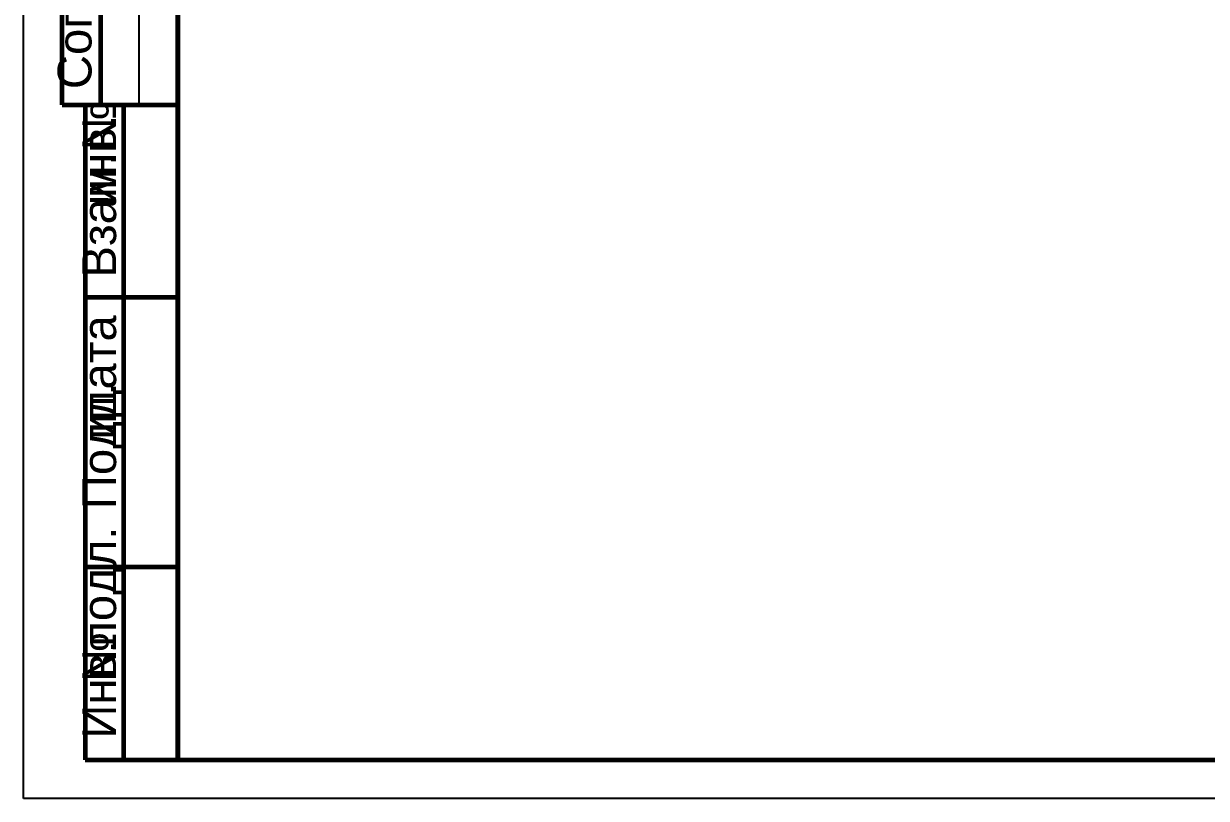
# Model space of a CAD drawing. Extents: x 8 to 21351, y 0 to 420.
# Drawn here: x 15032.7 to 15186.2, y 0.1 to 100.6 of the extents above; entities that cross this region are included whole.
import ezdxf

# ---------------------------------------------------------------- set-up
doc = ezdxf.new("R2010")
doc.units = 0
doc.styles.add('TEYPDFCAD_TEXT', font='arial.ttf')

msp = doc.modelspace()

# ---------------------------------------------------------------- linework, layer by layer
at = {"lineweight": 25}
for p, q in [((15032.69, 0.06), (15032.69, 296.97)), ((15047.7, 90.06), (15047.7, 155.07)), ((15452.58, 0.06), (15032.69, 0.06))]:
    msp.add_line(p, q, dxfattribs=at)
at = {"lineweight": 60}
for p, q in [((15037.71, 90.06), (15037.71, 155.07)), ((15042.7, 90.06), (15042.7, 155.07)), ((15052.7, 5.06), (15052.7, 155.07)), ((15037.71, 90.06), (15052.7, 90.06)), ((15040.69, 90.06), (15040.69, 5.06)), ((15045.69, 5.06), (15045.69, 90.06)), ((15040.69, 65.07), (15052.7, 65.07)), ((15040.69, 30.08), (15052.7, 30.08)), ((15040.69, 5.06), (15052.7, 5.06))]:
    msp.add_line(p, q, dxfattribs=at)
msp.add_lwpolyline([(15052.7, 5.06), (15447.69, 5.06), (15447.69, 292.06), (15052.7, 292.06)], close=True, dxfattribs=at)

# ---------------------------------------------------------------- texts
at = {"color": 7, "style": 'TEYPDFCAD_TEXT'}
for s, height, p in [('Согласовано', 4.3921, (15041.5, 92.07)), ('№', 4.39, (15044.69, 84.08)), ('инв.', 4.392, (15044.69, 77)), ('Взам.', 4.392, (15044.69, 67.63)), ('дата', 4.392, (15044.69, 49.53)), ('Подп.', 4.392, (15044.69, 37.59)), ('и', 4.39, (15044.69, 46.6)), ('подл.', 4.392, (15044.69, 19.73)), ('№', 4.39, (15044.69, 15.1)), ('Инв.', 4.392, (15044.69, 7.81))]:
    msp.add_text(s, height=height, rotation=90, dxfattribs=at).set_placement(p)

doc.saveas('drawing.dxf')
